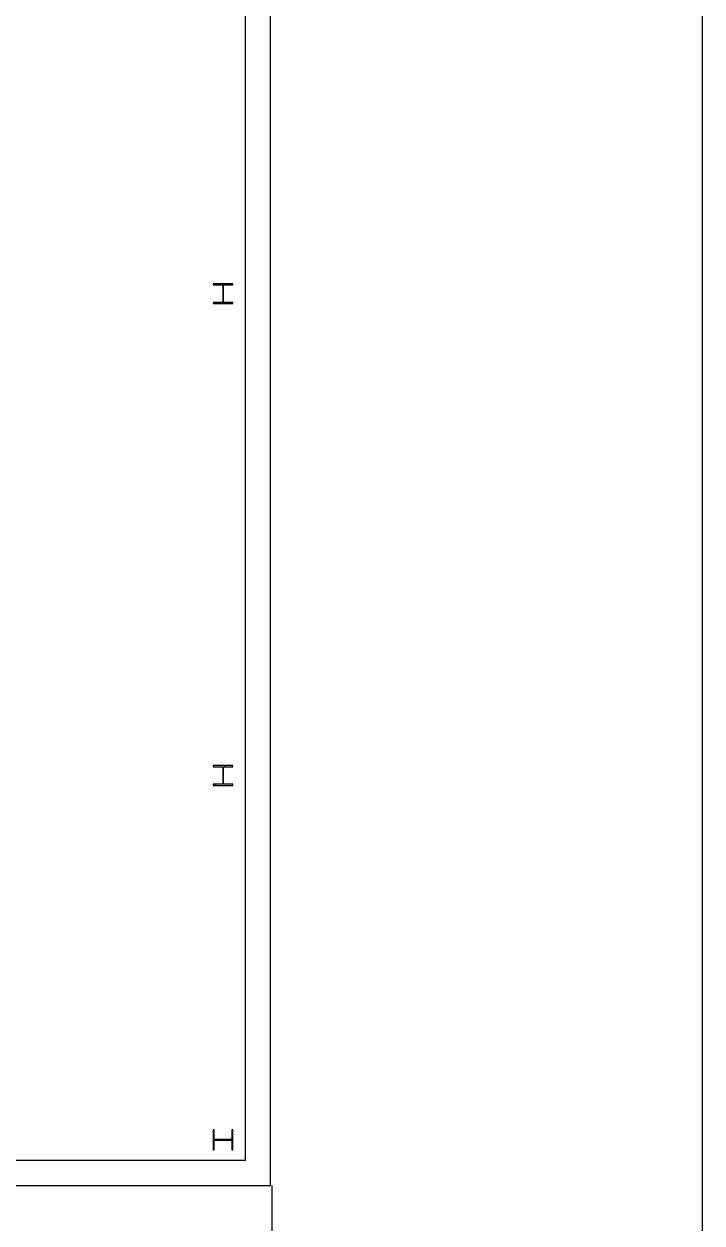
# Model space of a CAD drawing. Header units: inches. Extents: x -59 to 5673, y -29 to 4422.
# Drawn here: x 2018 to 2360, y 2858 to 3463 of the extents above; entities that cross this region are included whole.
import ezdxf

# ---------------------------------------------------------------- set-up
doc = ezdxf.new("R2010")
doc.units = ezdxf.units.IN
doc.header["$LTSCALE"] = 96
doc.header["$MEASUREMENT"] = 0
for name, color, linetype in [('A-COLS', 5, 'Continuous'), ('A-ROOF-LEVL-THIN', 1, 'Continuous'), ('A-WALL-FULL', 6, 'Continuous')]:
    doc.layers.add(name, color=color, linetype=linetype)

msp = doc.modelspace()

# ---------------------------------------------------------------- hatches: boundary and pattern name
at = {"layer": 'A-COLS'}
h = msp.add_hatch(dxfattribs=at)
h.set_pattern_fill('FP_11', color=256, style=0, pattern_type=2)
h.set_pattern_definition([(45, (-0.0003, 0.0002), (-9.503515, 9.503515), []), (45, (-0.0003, 14.4), (-9.503515, 9.503515), [])])
h.paths.add_polyline_path([(2113.33, 3322.09), (2123.33, 3322.09), (2123.33, 3322.65), (2118.5, 3322.65), (2118.5, 3331.51), (2123.33, 3331.51), (2123.33, 3332.07), (2113.33, 3332.07), (2113.33, 3331.51), (2118.16, 3331.47), (2118.16, 3322.65), (2113.33, 3322.65)], flags=0)
h = msp.add_hatch(dxfattribs=at)
h.set_pattern_fill('FP_10', color=256, angle=90, style=0, pattern_type=2)
h.set_pattern_definition([(45, (-0.0003, -2e-06), (-9.503515, 9.503515), []), (45, (-0.0003, 14.4), (-9.503515, 9.503515), [])])
h.paths.add_polyline_path([(2113.9, 2895.33), (2113.9, 2900.16), (2122.76, 2900.16), (2122.76, 2895.33), (2123.32, 2895.33), (2123.32, 2905.33), (2122.76, 2905.33), (2122.76, 2900.5), (2113.9, 2900.5), (2113.9, 2905.33), (2113.34, 2905.33), (2113.34, 2895.33)], flags=0)

# ---------------------------------------------------------------- linework, layer by layer
for p, q in [((2123.33, 3332.07), (2113.33, 3332.07)), ((2113.33, 3332.07), (2113.33, 3331.51)), ((2123.33, 3331.51), (2123.33, 3332.07)), ((2113.33, 3331.51), (2118.16, 3331.51)), ((2118.16, 3331.51), (2118.16, 3322.65)), ((2118.5, 3322.65), (2118.5, 3331.51)), ((2118.5, 3331.51), (2123.33, 3331.51)), ((2118.16, 3322.65), (2113.33, 3322.65)), ((2113.33, 3322.65), (2113.33, 3322.09)), ((2113.33, 3322.09), (2123.33, 3322.09)), ((2123.33, 3322.65), (2118.5, 3322.65)), ((2123.33, 3322.09), (2123.33, 3322.65)), ((2123.33, 3089.07), (2113.33, 3089.07)), ((2113.33, 3089.07), (2113.33, 3088.51)), ((2113.33, 3088.51), (2118.16, 3088.51)), ((2118.16, 3088.51), (2118.16, 3079.65)), ((2118.16, 3087.52), (2118.5, 3087.86)), ((2118.5, 3079.65), (2118.5, 3088.51)), ((2118.5, 3088.51), (2123.33, 3088.51)), ((2119.15, 3088.51), (2119.71, 3089.07)), ((2123.33, 3088.51), (2123.33, 3089.07)), ((2118.16, 3079.65), (2113.33, 3079.65)), ((2113.33, 3079.65), (2113.33, 3079.09)), ((2113.33, 3079.09), (2123.33, 3079.09)), ((2114.33, 3079.09), (2114.89, 3079.65)), ((2118.16, 3082.91), (2118.5, 3083.25)), ((2123.33, 3079.65), (2118.5, 3079.65)), ((2123.33, 3079.09), (2123.33, 3079.65)), ((2113.34, 2905.33), (2113.34, 2895.33)), ((2113.9, 2905.33), (2113.34, 2905.33)), ((2113.9, 2900.5), (2113.9, 2905.33)), ((2123.32, 2905.33), (2122.76, 2905.33)), ((2122.76, 2905.33), (2122.76, 2900.5)), ((2123.32, 2895.33), (2123.32, 2905.33)), ((2122.76, 2900.5), (2113.9, 2900.5)), ((2113.9, 2895.33), (2113.9, 2900.16)), ((2113.9, 2900.16), (2122.76, 2900.16)), ((2122.76, 2900.16), (2122.76, 2895.33)), ((2113.34, 2895.33), (2113.9, 2895.33)), ((2122.76, 2895.33), (2123.32, 2895.33))]:
    msp.add_line(p, q, dxfattribs=at)
at = {"layer": 'A-ROOF-LEVL-THIN'}
msp.add_line((2142.95, 2877.33), (2142.95, 2638.26), dxfattribs=at)
msp.add_lwpolyline([(2359.86, 3652.51), (2359.86, 2638.95)], dxfattribs=at)
at = {"layer": 'A-WALL-FULL'}
for p, q in [((2129.7, 2889.95), (2129.7, 3865.95)), ((2142.33, 2877.33), (2142.33, 3734.33)), ((2129.7, 2889.95), (1844.95, 2889.95)), ((1832.33, 2877.33), (2142.33, 2877.33))]:
    msp.add_line(p, q, dxfattribs=at)

doc.saveas('drawing.dxf')
